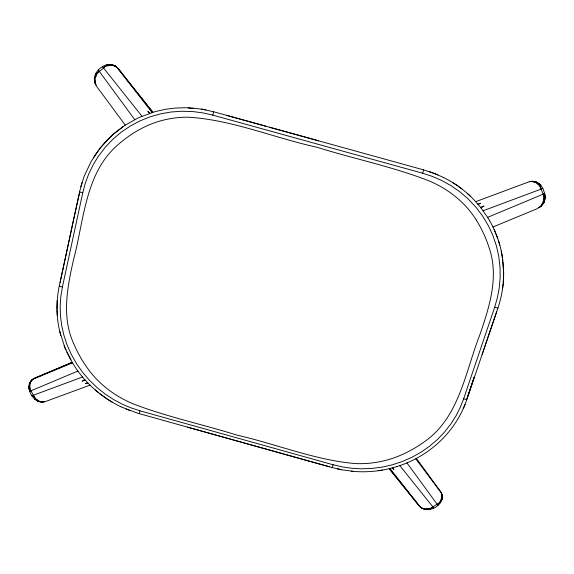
<?xml version="1.0" encoding="UTF-8"?>
<svg xmlns="http://www.w3.org/2000/svg" width="574" height="574" viewBox="0 0 574 574"><rect width="100%" height="100%" fill="white"/><g stroke="black" fill="none" stroke-linecap="round" stroke-linejoin="round"><path stroke-width="0.86" d="M60.751 335.417L59.567 330.689A1.112 1.033 39.1 0 1 59.517 330.473C55.987 314.882 56.195 298.502 59.961 282.968L79.743 191.085L83.826 177.201A21.64 20.298 57 0 0 84.17 176.304L91.166 161.409L100.723 147.339L112.339 135.041L124.917 125.319L138.743 117.613L154.894 111.672L165.197 109.34L175.099 108.077L185.624 107.725L193.086 108.343L188.272 107.797M489.715 220.875C495.929 231.745 500.198 243.756 502.228 256.133A0.961 0.911 -28.2 0 1 502.257 256.341L503.649 272.212A4.736 4.47 -26.3 0 0 503.642 272.607C503.8 285.945 501.26 299.241 496.661 311.754L467.171 398.507C463.627 409.362 458.224 419.601 451.315 428.692A19.99 18.504 -7.9 0 0 450.755 429.438C443.042 439.375 433.564 447.928 422.902 454.601A4.24 3.932 -3.4 0 0 422.593 454.809C402.525 467.329 378.445 473.191 354.868 471.484A37.102 34.777 2.7 0 1 353.634 471.39L341.846 469.819L331.858 467.48L137.66 413.201L121.293 406.952M110.595 64.238L110.868 64.575C116.235 65.917 119.944 69.892 122.814 74.405L152.892 112.274L117.247 67.689C108.264 58.017 90.061 72.03 95.284 83.237C96.353 87.04 99.302 89.716 101.483 92.938L125.247 125.103M503.24 282.917L503.656 272.994M443.264 177.352C455.44 183.364 466.583 191.587 475.688 201.675L529.092 181.786L532.471 181.248L537.013 182.195L540.708 184.835L542.875 188.43L544.697 193.546L543.686 193.955L543.535 200.599L541.067 206.195L536.769 208.857L492.958 227.017M57.005 309.4L57.228 300.582M452.75 182.618L457.069 185.424M422.041 508.399L418.633 505.342L389.215 468.678L420.017 506.749C427.745 514.426 444.111 505.464 442.21 495.075C441.227 491.954 439.146 489.579 437.173 486.946L416.38 458.389M351.231 471.168L353.261 471.362M95.987 85.182L94.251 77.734M90.061 385.132L51.653 399.246C48.41 400.387 45.289 401.965 41.802 402.116C31.936 401.75 23.67 385.032 33.249 378.962L72.188 362.338C83.574 381.595 100.888 397.301 121.128 406.873M62.394 287.029L82.663 193.201L85.131 183.766L88.762 173.886L93.282 164.58L98.269 156.415L105.279 147.217L112.734 139.382L121.164 132.228L130.355 126.007L140.192 120.798L150.567 116.665L161.15 113.724L171.239 111.987L181.836 111.234L193.302 111.614L203.311 112.963L213.191 115.245L422.227 173.111L431.906 176.24L441.219 180.243L451.293 185.833L460.039 191.953L467.846 198.647L475.961 207.25L482.712 216.211L488.438 225.819L492.786 235.225L496.381 245.744L498.77 256.334L500.076 267.871L500.169 277.486L499.265 287.825L497.479 297.447L494.558 307.599L463.519 399.145L460.405 407.11L456.244 415.418L450.999 423.77L444.47 432.15L437.331 439.598L429.467 446.314L421.409 451.953L412.182 457.177L402.474 461.474L392.372 464.804L382.212 467.114L371.134 468.513L361.139 468.807L351.912 468.284L342.599 466.963L332.726 464.653L140.307 410.898L130.7 407.762L122.068 404.074L113.932 399.755L105.559 394.331L97.393 387.902L89.343 380.189L82.448 372.124L76.773 364.067L71.183 354.215L66.936 344.543L63.743 334.728L61.669 325.401L60.442 315.614L60.177 305.777L60.808 296.528L62.394 287.029L59.273 286.161M503.125 284.022L502.58 288.521M382.356 470.092L378.194 470.737M29.719 391.317L28.7 387.665L29.504 383.597L32.187 379.766M74.469 215.58L79.786 191.996M69.361 239.293L74.383 215.953M64.324 262.698L69.282 239.659M60.033 282.609L64.245 263.057M442.411 499.193L441.349 492.973L415.734 458.734M139.245 413.653L139.948 410.783M212.796 115.152L213.628 111.765L203.21 109.397L193.101 108.099M540.141 206.841C544.453 204.179 546.096 198.281 544.697 193.546M187.433 427.121L235.297 440.495M266.063 126.273L226.809 115.41M235.656 440.595L283.169 453.869M318.541 140.802L269.342 127.184M283.922 454.077L329.469 466.806M332.224 467.573L333.092 464.739M422.608 173.233L423.641 169.89L433.829 173.226L443.085 177.266M468.068 395.866L474.189 377.168L466.562 399.604M540.184 206.762L543.765 202.421L545.3 197.736L544.504 193.625L544.819 197.93L543.535 200.599L543.765 202.421L541.067 206.195L538.821 207.766M80.783 186.794L82.075 182.374M489.837 331.822L482.138 354.495M496.661 311.754L489.966 331.456M95.184 389.882L98.391 392.58M470.522 196.358L467.222 193.338M31.204 380.419L34.497 378.18L72.173 362.309L64.826 347.492L59.696 331.284M465.048 404.397L463.34 408.437M396.734 466.626L397.065 466.526M98.254 70.014L98.907 70.882L96.59 74.606L95.076 78.846L94.875 82.685L95.341 83.617M98.721 149.9L93.304 157.814M32.158 379.837L29.166 383.733M438.027 505.421L437.474 504.697L439.949 501.705L441.715 498.254L442.21 495.075L441.837 494.286M461.919 188.975L458.009 186.091M105.889 141.369L99.388 149.039M114.039 133.527L106.42 140.802M341.48 469.747L337.44 468.901M123.023 126.596L114.635 133.025M31.168 380.512L29.102 387.507L29.877 391.253L77.949 371.041M84.722 379.479L82.225 381.179L85.253 380.067M480.503 207.329L481.026 207.982L484.004 206.016L480.503 207.329L475.688 201.675M152.088 112.511L117.247 67.689M478.142 204.394L480.567 203.304L477.92 204.172M87.635 382.693L85.562 383.626L87.844 382.894M481.026 207.982L487.606 217.359L543.686 193.955M33.249 378.962L72.539 362.868M543.765 202.421L544.174 202.256M28.7 387.665L29.102 387.507C32.711 392.853 34.361 400.839 42.046 402.022L43.208 401.879M545.3 197.736L544.819 197.93C541.526 191.859 540.816 182.625 532.177 181.362L530.828 181.549M392.53 467.846L393.864 469.726L392.272 467.91M542.875 188.43L483.164 210.751M82.548 376.989L31.9 395.773M537.013 182.195L531.158 181.549M532.471 181.248L529.486 181.728M37.726 401.233L42.921 401.879M41.802 402.116L44.363 401.743M64.152 345.785L65.852 349.939M499.811 245.155L498.44 240.585M102.416 66.57L103.083 67.431L107.116 65.91L111.456 65.328L115.137 65.996L116.192 66.842M433.844 508.112L433.284 507.394L429.388 508.507L425.269 508.851L421.876 508.191L420.943 507.466M532.572 181.305L532.177 181.362L536.604 182.345L540.708 184.835L537.573 183.888L536.604 182.345L540.22 185.022L540.371 187.203L541.856 188.824M41.708 402.065L38.071 401.104L34.203 398.901L37.045 399.762L38.071 401.104L34.605 398.751L34.225 396.864L32.747 395.45M205.915 109.914L201.474 109.11M213.628 111.765L423.641 169.89M79.556 191.938L82.764 192.828M494.666 307.226L497.895 308.123M463.634 398.794L466.777 399.669M126.036 409.075L130.226 410.719M437.976 174.912L429.23 171.59M421.194 507.61L426.001 509.762M115.912 66.677L114.944 65.745M57.264 315.126L57.02 310.448M108.142 399.64L112.224 402.152M99.589 393.52L107.245 399.052M422.141 508.406L425.772 509.482L427.35 508.858L429.976 509.26C433.076 506.569 436.792 504.194 440.523 502.472L441.011 500.054L442.195 498.899L442.346 495.384M114.836 65.745L115.137 65.996L110.868 64.575L109.247 65.4L106.412 65.013C103.463 68.342 99.733 71.434 95.908 73.702L95.636 76.636L94.509 78.078L94.875 82.685L94.703 82.326M149.714 113.279L147.913 111.191L149.427 113.358M399.82 465.607L433.284 507.394M141.965 116.235L103.083 67.431M389.983 468.499L420.017 506.749M98.907 70.882L134.732 119.614M437.474 504.697L406.923 462.902M476.284 220.072C465.435 202.5 448.66 189.32 429.818 181.176C393.168 166.74 354.302 158.962 316.776 147.195C273.985 137.868 232.606 119.944 188.552 117.218C172.781 117.024 157.061 120.562 142.983 127.722A127.155 123.539 43.2 0 0 118.043 144.691C84.981 173.047 84.077 220.509 73.572 259.491C67.38 286.878 61.418 316.927 73.694 343.618A124.436 119.414 33.3 0 0 87.894 368.738C99.187 384.451 115.18 396.268 132.924 403.766C166.797 416.875 202.543 424.322 237.155 435.171C276.761 444.097 315.09 460.291 355.823 463.598C370.761 464.151 385.735 461.503 399.526 455.727A124.795 119.866 0.3 0 0 424.703 441.542C459.43 417.262 465.392 371.586 479.792 334.958C489.306 307.241 499.272 276.603 489.055 247.559A127.256 123.776 -9.6 0 0 476.284 220.072M487.606 217.359L489.701 220.847M66.785 352.027L70.781 359.905M94.696 82.441L95.334 83.711M441.858 494.214L442.36 495.29M497.665 238.31L494.207 229.672M29.504 383.597L30.558 390.98M502.896 260.79L501.238 250.974M503.642 272.033L503.046 262.038"/></g></svg>
